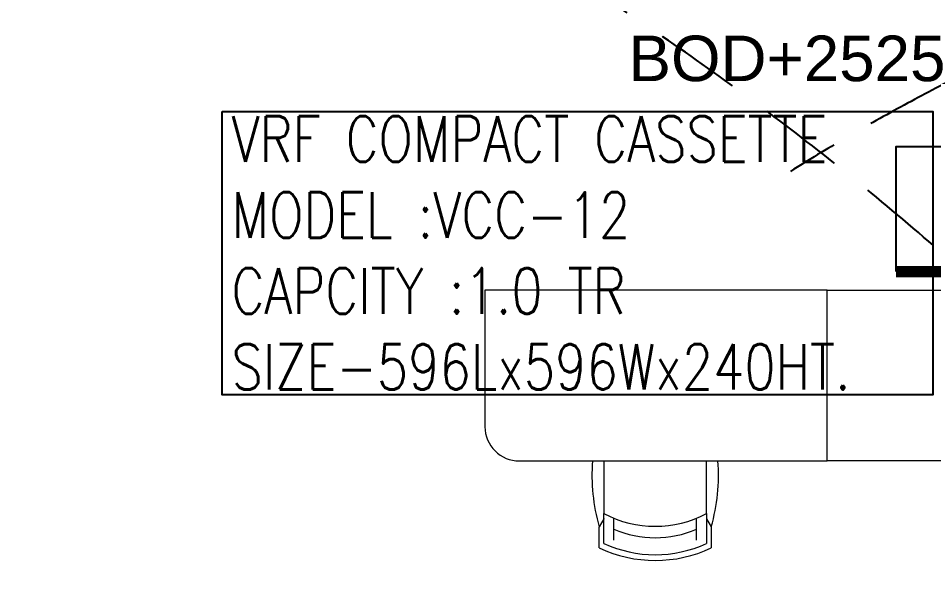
# Model space of a CAD drawing. Header units: millimetres. Extents: x 148480 to 578986, y 39883 to 155062.
# Drawn here: x 231749 to 235764, y 85482 to 87906 of the extents above; entities that cross this region are included whole.
import ezdxf

# ---------------------------------------------------------------- set-up
doc = ezdxf.new("R2010")
doc.units = ezdxf.units.MM
doc.linetypes.add('HIDDEN', pattern=[0.375, 0.25, -0.125])
for name, color, linetype in [('Flooring', 44, 'Continuous'), ('FRESH AIRDUCT', 3, 'Continuous'), ('HVAC TEXT', 7, 'Continuous'), ('Layer4', 6, 'Continuous'), ('M-HVAC-BOF', 6, 'Continuous')]:
    doc.layers.add(name, color=color, linetype=linetype)
doc.layers.add('ID - MODULAR', color=44, linetype='Continuous', lineweight=5)
doc.styles.add('ARAIL', font='arial.ttf')
doc.styles.add('Arial_3', font='arial.ttf', dxfattribs={"height": 20.669291})

# ---------------------------------------------------------------- blocks, each defined once
blk = doc.blocks.new('GFC1')
at = {"layer": 'Flooring', "color": 8, "linetype": 'HIDDEN', "ltscale": 1500}
for centre, radius, start, end in [((300007.7, 78255.1), 12777.8, 229.90697, 79.60318), ((312848.3, 80077), 9598.5, 16.54068, 121.95899)]:
    blk.add_arc(centre, radius, start, end, dxfattribs=at)
at = {"layer": 'ID - MODULAR', "color": 8, "ltscale": 500}
for p, q in [((306950.1, 86949.5), (306950.1, 86718.4)), ((307399.7, 86718.4), (307399.7, 86949.5)), ((306950.1, 86587.7), (306950.1, 86718.4)), ((307399.7, 86718.4), (307399.7, 86587.7)), ((306950.1, 86694.8), (306928.9, 86660.6)), ((306950.1, 86696.5), (306950.1, 86694.8)), ((307399.7, 86696.5), (307399.7, 86694.8)), ((307399.7, 86694.8), (307420.9, 86660.6)), ((306928.9, 86567.4), (306928.9, 86660.6)), ((307420.9, 86660.6), (307420.9, 86567.4))]:
    blk.add_line(p, q, dxfattribs=at)
at = {"layer": 'ID - MODULAR', "color": 8, "ltscale": 500, "extrusion": (0, 0, -1)}
for p, q in [((306993.8, 86601.6), (306993.8, 86698)), ((307355.9, 86601.6), (307355.9, 86698))]:
    blk.add_line(p, q, dxfattribs=at)
at = {"layer": 'ID - MODULAR', "color": 8, "ltscale": 500}
blk.add_lwpolyline([(306428.4, 87699.5), (306428.4, 87099.5, 0.414214), (306578.4, 86949.5), (307928.4, 86949.5), (307928.4, 87699.5)], format="xyb", close=True, dxfattribs=at)
blk.add_lwpolyline([(309428.4, 87699.5), (309428.4, 86949.5), (307928.4, 86949.5), (307928.4, 87699.5)], close=True, dxfattribs=at)
for centre, major_axis, start_param, end_param in [((307736, 86887.9), (0, 838.5), 1.49727, 1.845387), ((306613.8, 86887.9), (0, 838.5), 4.437818, 4.785935), ((307174.9, 87143.5), (0, 480.9), 2.65511, 3.628104), ((307174.9, 87068.6), (0, -455.9), 5.8748, 6.691551), ((307174.9, 87093.6), (0, 580.8), 2.704257, 3.578932), ((307174.9, 87068.6), (0, -530.9), 5.845838, 6.720513)]:
    blk.add_ellipse(centre, major_axis=major_axis, ratio=1, start_param=start_param, end_param=end_param, dxfattribs=at)

msp = doc.modelspace()

# ---------------------------------------------------------------- block references
at = {"layer": 'Layer4', "linetype": 'Continuous', "rotation": 360}
msp.add_blockref('GFC1', (-72632.4, -986), dxfattribs=at)

# ---------------------------------------------------------------- next in the draw order: linework, layer by layer
at = {"layer": 'FRESH AIRDUCT', "color": 1, "linetype": 'Continuous'}
msp.add_lwpolyline([(235598.8, 86794.4), (235598.8, 87344.4), (236798.8, 87344.4), (236798.8, 86794.4)], close=True, dxfattribs=at)
at = {"layer": 'FRESH AIRDUCT', "color": 1, "linetype": 'Continuous', "const_width": 50}
msp.add_lwpolyline([(236799.5, 86794.4), (235598.8, 86794.4)], dxfattribs=at)
at = {"layer": 'HVAC TEXT'}
msp.add_lwpolyline([(232644, 87497.2), (235760.3, 87497.2), (235760.3, 86254.2), (232644, 86254.2)], close=True, dxfattribs=at)

# ---------------------------------------------------------------- next in the draw order: texts
at = {"layer": 'HVAC TEXT', "insert": (232684.4, 87476.6), "char_height": 200, "width": 4668.514, "attachment_point": 1, "style": 'Arial_3'}
msp.add_mtext('\\pxql;{\\Fsimplex.shx|c0;\\W0.8;\\C0;VRF COMPACT CASSETTE\\PMODEL :VCC-12\\PCAPCITY :1.0 TR\\PSIZE-596Lx596Wx240HT. }', dxfattribs=at)
at = {"layer": 'M-HVAC-BOF', "color": 6, "lineweight": -2, "insert": (234425.4, 87830.5), "char_height": 200, "width": 1028.731, "attachment_point": 1, "style": 'ARAIL'}
msp.add_mtext('BOD+2525', dxfattribs=at)

doc.saveas('drawing.dxf')
